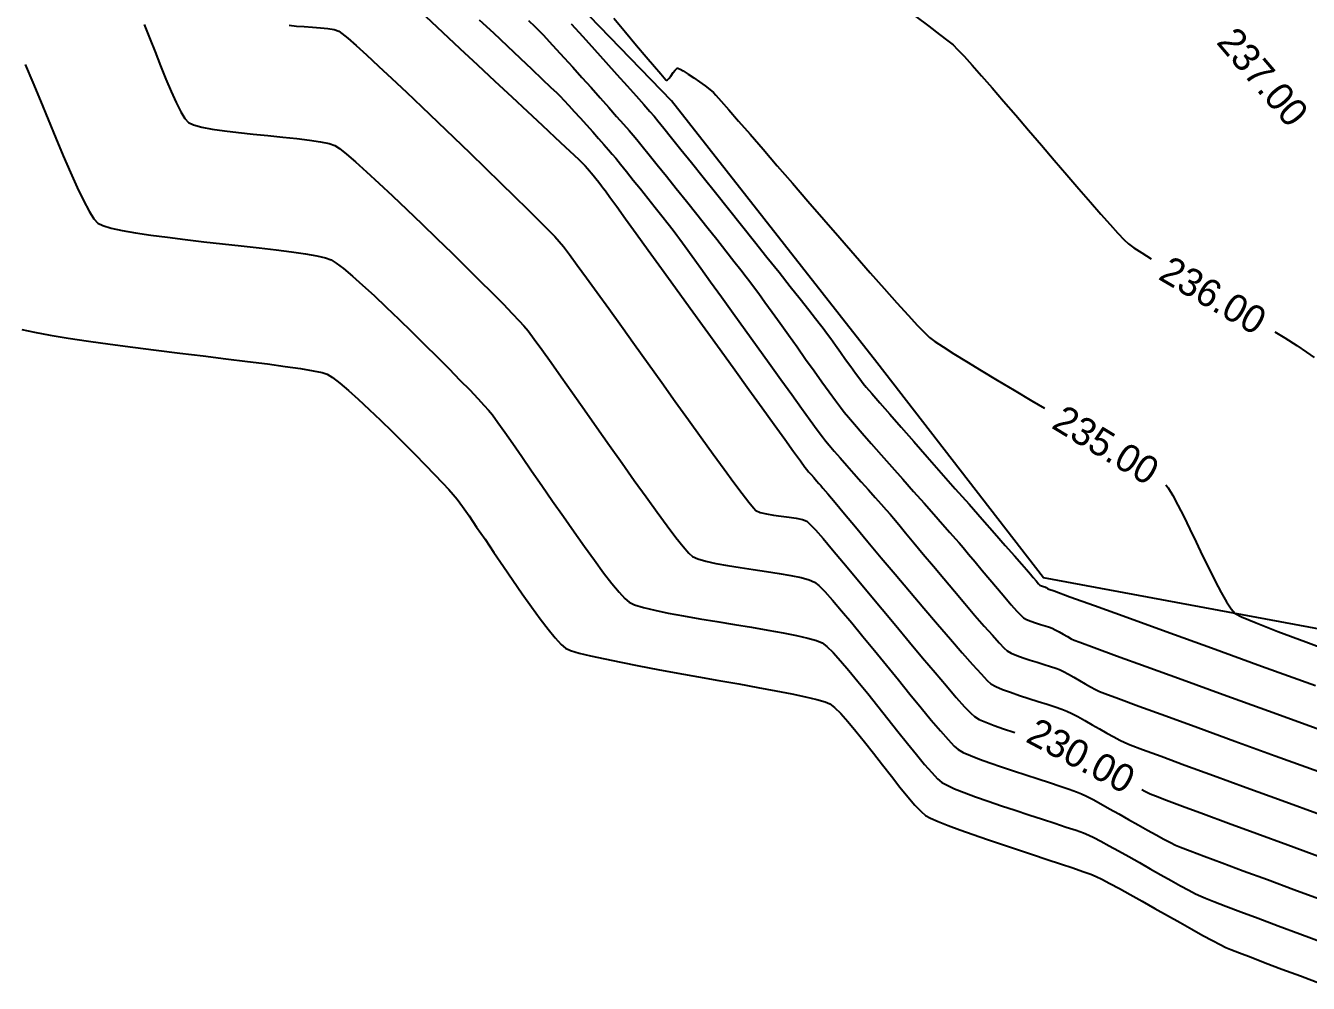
# Model space of a CAD drawing. Header units: metres. Extents: x 708931 to 723899, y 5405153 to 5413472.
# Drawn here: x 709221.6 to 709406.3, y 5411343.4 to 5411481.3 of the extents above; entities that cross this region are included whole.
import ezdxf

# ---------------------------------------------------------------- set-up
doc = ezdxf.new("R2010")
doc.units = ezdxf.units.M
doc.header["$LTSCALE"] = 12.7
doc.header["$MEASUREMENT"] = 0
for name, color, linetype in [('CONT-MJR1', 252, 'Continuous'), ('CONT-MNR1', 251, 'Continuous'), ('contornos2', 7, 'Continuous')]:
    doc.layers.add(name, color=color, linetype=linetype)

msp = doc.modelspace()

# ---------------------------------------------------------------- linework, layer by layer
at = {"layer": 'CONT-MJR1', "flags": 128}
for points, elevation in [([(709259.59, 5411481.37), (709260.61, 5411481.24), (709261.74, 5411481.15), (709262.91, 5411481.07), (709264.06, 5411481), (709265.12, 5411480.89), (709266.03, 5411480.74), (709266.71, 5411480.51), (709267.17, 5411480.18), (709268.02, 5411479.47), (709269.2, 5411478.42), (709270.68, 5411477.08), (709272.41, 5411475.48), (709274.34, 5411473.67), (709276.44, 5411471.7), (709278.66, 5411469.6), (709280.95, 5411467.41), (709283.27, 5411465.18), (709285.59, 5411462.96), (709287.85, 5411460.77), (709290.01, 5411458.67), (709292.02, 5411456.7), (709293.86, 5411454.89), (709295.46, 5411453.3), (709296.79, 5411451.96), (709297.8, 5411450.92), (709298.45, 5411450.21), (709299.04, 5411449.49), (709299.92, 5411448.35), (709301.04, 5411446.83), (709302.38, 5411445), (709303.91, 5411442.89), (709305.6, 5411440.55), (709307.4, 5411438.04), (709309.29, 5411435.39), (709311.23, 5411432.67), (709313.2, 5411429.92), (709315.15, 5411427.19), (709317.06, 5411424.53), (709318.89, 5411421.98), (709320.61, 5411419.59), (709322.19, 5411417.42), (709323.59, 5411415.52), (709324.77, 5411413.92), (709325.72, 5411412.68), (709326.39, 5411411.85), (709326.75, 5411411.48), (709327.39, 5411411.2), (709328.26, 5411411), (709329.3, 5411410.83), (709330.41, 5411410.69), (709331.53, 5411410.55), (709332.57, 5411410.4), (709333.45, 5411410.2), (709334.1, 5411409.93), (709334.54, 5411409.54), (709335.33, 5411408.69), (709336.42, 5411407.44), (709337.78, 5411405.84), (709339.36, 5411403.97), (709341.1, 5411401.88), (709342.97, 5411399.64), (709344.91, 5411397.29), (709346.89, 5411394.91), (709348.85, 5411392.55), (709350.75, 5411390.28), (709352.54, 5411388.15), (709354.17, 5411386.23), (709355.6, 5411384.57), (709356.79, 5411383.24), (709357.68, 5411382.3), (709358.23, 5411381.81), (709358.91, 5411381.42), (709359.86, 5411381), (709361.05, 5411380.54), (709362.4, 5411380.05), (709363.86, 5411379.56), (709364.01, 5411379.51)], 230), ([(709306.3, 5411482.39), (709308, 5411480.34), (709309.57, 5411478.45), (709310.97, 5411476.79), (709312.14, 5411475.4), (709313.05, 5411474.34), (709313.56, 5411473.76), (709313.8, 5411473.51), (709313.89, 5411473.43), (709313.91, 5411473.42), (709313.95, 5411473.43), (709314.05, 5411473.49), (709314.23, 5411473.67), (709314.49, 5411474.02), (709314.85, 5411474.54), (709315.13, 5411474.9), (709315.32, 5411475.09), (709315.42, 5411475.16), (709315.47, 5411475.18), (709315.51, 5411475.18), (709315.61, 5411475.14), (709315.85, 5411475.03), (709316.3, 5411474.78), (709317, 5411474.33), (709317.81, 5411473.78), (709318.65, 5411473.19), (709319.44, 5411472.61), (709320.13, 5411472.08), (709320.63, 5411471.67), (709321, 5411471.28), (709321.76, 5411470.43), (709322.86, 5411469.17), (709324.26, 5411467.56), (709325.92, 5411465.65), (709327.79, 5411463.49), (709329.83, 5411461.12), (709332, 5411458.62), (709334.25, 5411456.02), (709336.54, 5411453.38), (709338.82, 5411450.75), (709341.06, 5411448.18), (709343.21, 5411445.73), (709345.22, 5411443.45), (709347.06, 5411441.39), (709348.67, 5411439.6), (709350.03, 5411438.14), (709351.07, 5411437.05), (709351.76, 5411436.4), (709352.52, 5411435.83), (709353.69, 5411435.04), (709355.23, 5411434.06), (709357.07, 5411432.92), (709359.17, 5411431.64), (709361.48, 5411430.25), (709363.94, 5411428.79), (709366.49, 5411427.27), (709368.28, 5411426.21)], 235), ([(709385.76, 5411415.17), (709386.1, 5411414.73), (709386.75, 5411413.65), (709387.5, 5411412.25), (709388.33, 5411410.61), (709389.21, 5411408.81), (709390.13, 5411406.91), (709391.06, 5411404.98), (709391.98, 5411403.08), (709392.87, 5411401.3), (709393.71, 5411399.7), (709394.48, 5411398.34), (709395.16, 5411397.31), (709395.73, 5411396.66), (709396.66, 5411396.18), (709398.75, 5411395.31), (709401.87, 5411394.09), (709405.91, 5411392.56), (709410.74, 5411390.76)], 235), ([(709382.3, 5411371.3), (709382.73, 5411371.07), (709383.49, 5411370.69), (709384.25, 5411370.39), (709385.84, 5411369.79), (709388.18, 5411368.91), (709391.19, 5411367.8), (709394.78, 5411366.47), (709398.86, 5411364.97), (709403.34, 5411363.33), (709408.14, 5411361.58)], 230)]:
    msp.add_lwpolyline(points, dxfattribs=dict(at, elevation=elevation))
at = {"layer": 'CONT-MNR1', "flags": 128}
for points, elevation in [([(709238.68, 5411481.47), (709239.46, 5411479.53), (709240.26, 5411477.52), (709241.06, 5411475.52), (709241.84, 5411473.6), (709242.6, 5411471.81), (709243.32, 5411470.23), (709243.98, 5411468.91), (709244.57, 5411467.94), (709245.08, 5411467.36), (709245.82, 5411467.01), (709246.98, 5411466.69), (709248.5, 5411466.4), (709250.28, 5411466.15), (709252.27, 5411465.91), (709254.37, 5411465.69), (709256.52, 5411465.47), (709258.64, 5411465.26), (709260.66, 5411465.05), (709262.5, 5411464.83), (709264.07, 5411464.59), (709265.32, 5411464.33), (709266.16, 5411464.05), (709266.82, 5411463.61), (709267.82, 5411462.81), (709269.14, 5411461.67), (709270.72, 5411460.26), (709272.5, 5411458.62), (709274.45, 5411456.79), (709276.52, 5411454.82), (709278.66, 5411452.77), (709280.83, 5411450.67), (709282.97, 5411448.58), (709285.04, 5411446.54), (709286.99, 5411444.6), (709288.78, 5411442.81), (709290.36, 5411441.22), (709291.69, 5411439.86), (709292.7, 5411438.8), (709293.37, 5411438.07), (709293.96, 5411437.34), (709294.83, 5411436.18), (709295.94, 5411434.65), (709297.26, 5411432.81), (709298.74, 5411430.72), (709300.36, 5411428.42), (709302.08, 5411425.98), (709303.86, 5411423.44), (709305.67, 5411420.86), (709307.48, 5411418.3), (709309.25, 5411415.81), (709310.95, 5411413.44), (709312.54, 5411411.25), (709313.98, 5411409.29), (709315.25, 5411407.62), (709316.3, 5411406.29), (709317.1, 5411405.36), (709317.63, 5411404.87), (709318.39, 5411404.53), (709319.54, 5411404.2), (709320.98, 5411403.88), (709322.66, 5411403.58), (709324.48, 5411403.29), (709326.38, 5411403), (709328.29, 5411402.71), (709330.12, 5411402.42), (709331.8, 5411402.13), (709333.26, 5411401.83), (709334.42, 5411401.51), (709335.2, 5411401.18), (709335.79, 5411400.7), (709336.66, 5411399.82), (709337.77, 5411398.58), (709339.08, 5411397.06), (709340.56, 5411395.3), (709342.15, 5411393.37), (709343.83, 5411391.32), (709345.54, 5411389.21), (709347.26, 5411387.09), (709348.93, 5411385.03), (709350.53, 5411383.09), (709352, 5411381.31), (709353.32, 5411379.76), (709354.43, 5411378.5), (709355.3, 5411377.58), (709355.88, 5411377.07), (709356.6, 5411376.67), (709357.63, 5411376.2), (709358.93, 5411375.69), (709360.44, 5411375.14), (709362.1, 5411374.57), (709363.84, 5411373.99), (709365.62, 5411373.41), (709367.36, 5411372.84), (709369.03, 5411372.31), (709370.54, 5411371.81), (709371.85, 5411371.37), (709372.9, 5411371), (709373.63, 5411370.71), (709374.35, 5411370.36), (709375.29, 5411369.87), (709376.41, 5411369.26), (709377.66, 5411368.56), (709379, 5411367.8), (709380.38, 5411367.02), (709381.77, 5411366.23), (709383.11, 5411365.48), (709384.36, 5411364.78), (709385.48, 5411364.17), (709386.42, 5411363.67), (709387.14, 5411363.32), (709387.85, 5411363.03), (709389.25, 5411362.49), (709391.28, 5411361.73), (709393.86, 5411360.76), (709396.91, 5411359.63), (709400.38, 5411358.34), (709404.18, 5411356.94), (709408.25, 5411355.45)], 229), ([(709279.22, 5411482.61), (709281.65, 5411480.35), (709284.15, 5411478.02), (709286.68, 5411475.65), (709289.19, 5411473.32), (709291.6, 5411471.06), (709293.88, 5411468.93), (709295.97, 5411466.98), (709297.81, 5411465.26), (709299.35, 5411463.82), (709300.53, 5411462.71), (709301.3, 5411461.99), (709301.6, 5411461.7), (709301.85, 5411461.44), (709302.16, 5411461.1), (709302.5, 5411460.72), (709302.81, 5411460.38), (709303.04, 5411460.1), (709303.31, 5411459.78), (709303.7, 5411459.3), (709304.13, 5411458.76), (709304.53, 5411458.25), (709304.84, 5411457.85), (709305.1, 5411457.49), (709305.74, 5411456.61), (709306.72, 5411455.26), (709307.99, 5411453.5), (709309.51, 5411451.39), (709311.24, 5411448.99), (709313.15, 5411446.35), (709315.17, 5411443.54), (709317.29, 5411440.62), (709319.44, 5411437.63), (709321.6, 5411434.65), (709323.71, 5411431.72), (709325.74, 5411428.91), (709327.64, 5411426.27), (709329.38, 5411423.87), (709330.91, 5411421.76), (709332.18, 5411419.99), (709333.16, 5411418.64), (709333.81, 5411417.75), (709334.07, 5411417.39), (709334.34, 5411417.07), (709334.69, 5411416.67), (709335.08, 5411416.22), (709335.48, 5411415.78), (709335.83, 5411415.38), (709336.11, 5411415.07), (709336.41, 5411414.72), (709337.11, 5411413.88), (709338.15, 5411412.63), (709339.49, 5411411.02), (709341.08, 5411409.12), (709342.87, 5411406.99), (709344.79, 5411404.69), (709346.81, 5411402.3), (709348.87, 5411399.86), (709350.91, 5411397.45), (709352.89, 5411395.12), (709354.76, 5411392.95), (709356.46, 5411390.99), (709357.95, 5411389.3), (709359.16, 5411387.96), (709360.06, 5411387.02), (709360.58, 5411386.54), (709361.27, 5411386.15), (709362.23, 5411385.74), (709363.39, 5411385.31), (709364.68, 5411384.87), (709366.03, 5411384.43), (709367.39, 5411384.01), (709368.68, 5411383.6), (709369.84, 5411383.23), (709370.81, 5411382.9), (709371.52, 5411382.62), (709372.24, 5411382.27), (709373.11, 5411381.81), (709374.1, 5411381.26), (709375.15, 5411380.65), (709376.22, 5411380.04), (709377.28, 5411379.43), (709378.26, 5411378.88), (709379.14, 5411378.42), (709379.85, 5411378.07), (709380.64, 5411377.76), (709382.42, 5411377.09), (709385.08, 5411376.1), (709388.51, 5411374.84), (709392.63, 5411373.33), (709397.32, 5411371.61), (709402.49, 5411369.73), (709408.03, 5411367.71)], 231), ([(709286.94, 5411482.14), (709288.97, 5411480.24), (709290.94, 5411478.38), (709292.81, 5411476.63), (709294.51, 5411475.02), (709295.99, 5411473.61), (709297.2, 5411472.46), (709298.08, 5411471.61), (709298.58, 5411471.12), (709299.13, 5411470.55), (709299.82, 5411469.81), (709300.61, 5411468.95), (709301.47, 5411468), (709302.37, 5411467.01), (709303.26, 5411466.01), (709304.11, 5411465.06), (709304.88, 5411464.18), (709305.55, 5411463.42), (709306.06, 5411462.81), (709306.57, 5411462.2), (709307.27, 5411461.34), (709308.13, 5411460.28), (709309.1, 5411459.07), (709310.14, 5411457.78), (709311.21, 5411456.45), (709312.25, 5411455.13), (709313.23, 5411453.89), (709314.11, 5411452.78), (709314.84, 5411451.85), (709315.37, 5411451.15), (709315.81, 5411450.55), (709316.56, 5411449.52), (709317.57, 5411448.12), (709318.81, 5411446.4), (709320.24, 5411444.43), (709321.8, 5411442.25), (709323.47, 5411439.92), (709325.2, 5411437.52), (709326.95, 5411435.08), (709328.68, 5411432.68), (709330.35, 5411430.36), (709331.91, 5411428.19), (709333.34, 5411426.22), (709334.57, 5411424.51), (709335.59, 5411423.12), (709336.34, 5411422.1), (709336.78, 5411421.52), (709337.31, 5411420.88), (709338.02, 5411420.04), (709338.88, 5411419.05), (709339.84, 5411417.96), (709340.87, 5411416.8), (709341.91, 5411415.62), (709342.94, 5411414.46), (709343.91, 5411413.37), (709344.78, 5411412.39), (709345.51, 5411411.57), (709346.07, 5411410.94), (709346.55, 5411410.37), (709347.31, 5411409.46), (709348.31, 5411408.26), (709349.51, 5411406.83), (709350.85, 5411405.22), (709352.3, 5411403.48), (709353.81, 5411401.68), (709355.35, 5411399.86), (709356.85, 5411398.08), (709358.29, 5411396.39), (709359.62, 5411394.85), (709360.79, 5411393.52), (709361.76, 5411392.44), (709362.49, 5411391.68), (709362.93, 5411391.28), (709363.52, 5411390.95), (709364.3, 5411390.61), (709365.22, 5411390.28), (709366.22, 5411389.95), (709367.25, 5411389.63), (709368.24, 5411389.33), (709369.15, 5411389.05), (709369.91, 5411388.8), (709370.47, 5411388.58), (709371.04, 5411388.3), (709371.74, 5411387.92), (709372.52, 5411387.48), (709373.34, 5411387.01), (709374.16, 5411386.54), (709374.94, 5411386.1), (709375.64, 5411385.72), (709376.21, 5411385.44), (709377, 5411385.13), (709378.94, 5411384.42), (709381.89, 5411383.33), (709385.74, 5411381.92), (709390.37, 5411380.23), (709395.67, 5411378.3), (709401.51, 5411376.18), (709407.79, 5411373.9)], 232), ([(709294.04, 5411482.02), (709294.93, 5411481.16), (709295.56, 5411480.54), (709296.16, 5411479.91), (709296.98, 5411479.03), (709297.99, 5411477.93), (709299.14, 5411476.67), (709300.39, 5411475.3), (709301.7, 5411473.84), (709303.03, 5411472.37), (709304.33, 5411470.91), (709305.57, 5411469.51), (709306.71, 5411468.23), (709307.7, 5411467.11), (709308.51, 5411466.19), (709309.08, 5411465.52), (709309.61, 5411464.89), (709310.39, 5411463.93), (709311.39, 5411462.7), (709312.56, 5411461.24), (709313.87, 5411459.61), (709315.28, 5411457.85), (709316.75, 5411456.02), (709318.23, 5411454.16), (709319.7, 5411452.31), (709321.11, 5411450.54), (709322.42, 5411448.89), (709323.59, 5411447.4), (709324.59, 5411446.13), (709325.37, 5411445.13), (709325.9, 5411444.45), (709326.43, 5411443.74), (709327.16, 5411442.73), (709328.06, 5411441.49), (709329.09, 5411440.04), (709330.23, 5411438.45), (709331.43, 5411436.77), (709332.67, 5411435.03), (709333.91, 5411433.3), (709335.12, 5411431.61), (709336.26, 5411430.03), (709337.3, 5411428.59), (709338.2, 5411427.35), (709338.94, 5411426.35), (709339.48, 5411425.65), (709340.07, 5411424.94), (709340.94, 5411423.92), (709342.05, 5411422.64), (709343.35, 5411421.15), (709344.78, 5411419.52), (709346.31, 5411417.78), (709347.88, 5411416), (709349.45, 5411414.23), (709350.96, 5411412.53), (709352.37, 5411410.94), (709353.63, 5411409.52), (709354.69, 5411408.32), (709355.5, 5411407.4), (709356.02, 5411406.81), (709356.59, 5411406.14), (709357.36, 5411405.22), (709358.3, 5411404.1), (709359.33, 5411402.86), (709360.42, 5411401.56), (709361.52, 5411400.26), (709362.57, 5411399.02), (709363.52, 5411397.91), (709364.32, 5411397), (709364.92, 5411396.35), (709365.27, 5411396.02), (709365.71, 5411395.78), (709366.31, 5411395.55), (709367, 5411395.31), (709367.73, 5411395.09), (709368.41, 5411394.88), (709369, 5411394.69), (709369.42, 5411394.54), (709369.85, 5411394.32), (709370.39, 5411394.02), (709370.99, 5411393.67), (709371.59, 5411393.33), (709372.13, 5411393.03), (709372.57, 5411392.81), (709373.36, 5411392.52), (709375.44, 5411391.75), (709378.68, 5411390.57), (709382.94, 5411389.02), (709388.09, 5411387.15), (709394, 5411385), (709400.53, 5411382.63), (709407.54, 5411380.09)], 233), ([(709300.17, 5411481.57), (709301.83, 5411479.73), (709303.51, 5411477.87), (709305.16, 5411476.04), (709306.74, 5411474.28), (709308.21, 5411472.64), (709309.52, 5411471.17), (709310.63, 5411469.92), (709311.51, 5411468.92), (709312.1, 5411468.24), (709312.65, 5411467.57), (709313.51, 5411466.52), (709314.62, 5411465.14), (709315.97, 5411463.47), (709317.49, 5411461.57), (709319.16, 5411459.48), (709320.94, 5411457.25), (709322.79, 5411454.94), (709324.67, 5411452.59), (709326.53, 5411450.24), (709328.35, 5411447.96), (709330.08, 5411445.78), (709331.68, 5411443.76), (709333.12, 5411441.95), (709334.35, 5411440.39), (709335.34, 5411439.14), (709336.05, 5411438.24), (709336.43, 5411437.75), (709336.92, 5411437.09), (709337.52, 5411436.26), (709338.2, 5411435.31), (709338.92, 5411434.28), (709339.67, 5411433.23), (709340.4, 5411432.2), (709341.08, 5411431.26), (709341.69, 5411430.43), (709342.19, 5411429.78), (709342.62, 5411429.26), (709343.44, 5411428.31), (709344.59, 5411427), (709346.01, 5411425.37), (709347.65, 5411423.49), (709349.47, 5411421.42), (709351.41, 5411419.21), (709353.42, 5411416.93), (709355.44, 5411414.63), (709357.43, 5411412.38), (709359.33, 5411410.22), (709361.09, 5411408.22), (709362.65, 5411406.44), (709363.98, 5411404.94), (709365.01, 5411403.77), (709365.69, 5411403), (709365.97, 5411402.68), (709366.27, 5411402.33), (709366.67, 5411401.85), (709367.09, 5411401.35), (709367.43, 5411400.95), (709367.62, 5411400.76), (709367.85, 5411400.66), (709368.14, 5411400.56), (709368.36, 5411400.49), (709368.54, 5411400.4), (709368.75, 5411400.28), (709368.92, 5411400.18), (709369.71, 5411399.9), (709371.95, 5411399.08), (709375.48, 5411397.8), (709380.15, 5411396.11), (709385.82, 5411394.06), (709392.33, 5411391.7), (709399.54, 5411389.09), (709407.3, 5411386.29)], 234), ([(709349.76, 5411482.6), (709351.64, 5411481.21), (709353.2, 5411480.04), (709354.39, 5411479.12), (709355.13, 5411478.51), (709355.79, 5411477.88), (709356.71, 5411476.9), (709357.87, 5411475.62), (709359.23, 5411474.09), (709360.75, 5411472.34), (709362.41, 5411470.43), (709364.17, 5411468.39), (709365.99, 5411466.26), (709367.84, 5411464.1), (709369.69, 5411461.93), (709371.51, 5411459.82), (709373.25, 5411457.79), (709374.9, 5411455.89), (709376.4, 5411454.17), (709377.74, 5411452.66), (709378.87, 5411451.42), (709379.77, 5411450.48), (709380.39, 5411449.89), (709381.14, 5411449.33), (709382.29, 5411448.58), (709383.66, 5411447.72)], 236), ([(709221.59, 5411475.71), (709222.66, 5411473.13), (709223.77, 5411470.46), (709224.88, 5411467.77), (709225.98, 5411465.11), (709227.06, 5411462.55), (709228.1, 5411460.16), (709229.07, 5411457.99), (709229.97, 5411456.12), (709230.77, 5411454.6), (709231.45, 5411453.49), (709232.01, 5411452.87), (709232.74, 5411452.51), (709233.93, 5411452.15), (709235.52, 5411451.81), (709237.44, 5411451.47), (709239.64, 5411451.14), (709242.05, 5411450.82), (709244.62, 5411450.5), (709247.29, 5411450.19), (709249.99, 5411449.89), (709252.67, 5411449.59), (709255.25, 5411449.29), (709257.7, 5411449), (709259.93, 5411448.71), (709261.9, 5411448.42), (709263.55, 5411448.14), (709264.8, 5411447.86), (709265.61, 5411447.58), (709266.36, 5411447.11), (709267.4, 5411446.31), (709268.68, 5411445.23), (709270.15, 5411443.92), (709271.79, 5411442.42), (709273.54, 5411440.77), (709275.37, 5411439.02), (709277.22, 5411437.21), (709279.07, 5411435.39), (709280.87, 5411433.6), (709282.58, 5411431.88), (709284.16, 5411430.27), (709285.56, 5411428.84), (709286.74, 5411427.6), (709287.66, 5411426.62), (709288.28, 5411425.94), (709288.84, 5411425.24), (709289.63, 5411424.17), (709290.62, 5411422.79), (709291.77, 5411421.14), (709293.07, 5411419.26), (709294.47, 5411417.22), (709295.96, 5411415.07), (709297.49, 5411412.85), (709299.04, 5411410.61), (709300.58, 5411408.41), (709302.08, 5411406.3), (709303.5, 5411404.32), (709304.83, 5411402.53), (709306.02, 5411400.98), (709307.05, 5411399.72), (709307.88, 5411398.8), (709308.5, 5411398.27), (709309.3, 5411397.9), (709310.56, 5411397.52), (709312.19, 5411397.13), (709314.14, 5411396.73), (709316.32, 5411396.32), (709318.68, 5411395.91), (709321.15, 5411395.5), (709323.65, 5411395.08), (709326.11, 5411394.68), (709328.47, 5411394.27), (709330.66, 5411393.88), (709332.6, 5411393.49), (709334.24, 5411393.12), (709335.5, 5411392.76), (709336.3, 5411392.42), (709336.98, 5411391.9), (709337.86, 5411391.03), (709338.93, 5411389.86), (709340.13, 5411388.46), (709341.45, 5411386.86), (709342.85, 5411385.13), (709344.29, 5411383.32), (709345.75, 5411381.49), (709347.19, 5411379.67), (709348.57, 5411377.94), (709349.87, 5411376.34), (709351.04, 5411374.93), (709352.07, 5411373.75), (709352.91, 5411372.87), (709353.53, 5411372.33), (709354.27, 5411371.92), (709355.36, 5411371.43), (709356.75, 5411370.87), (709358.37, 5411370.27), (709360.18, 5411369.64), (709362.1, 5411368.99), (709364.08, 5411368.33), (709366.06, 5411367.68), (709367.99, 5411367.05), (709369.8, 5411366.46), (709371.43, 5411365.92), (709372.83, 5411365.45), (709373.93, 5411365.06), (709374.69, 5411364.75), (709375.42, 5411364.4), (709376.41, 5411363.88), (709377.61, 5411363.23), (709378.96, 5411362.48), (709380.42, 5411361.66), (709381.95, 5411360.79), (709383.51, 5411359.91), (709385.04, 5411359.05), (709386.51, 5411358.22), (709387.86, 5411357.47), (709389.05, 5411356.83), (709390.04, 5411356.31), (709390.78, 5411355.95), (709391.45, 5411355.68), (709392.66, 5411355.2), (709394.38, 5411354.54), (709396.54, 5411353.73), (709399.07, 5411352.78), (709401.94, 5411351.71), (709405.07, 5411350.55), (709408.42, 5411349.31)], 228), ([(709221.09, 5411437.57), (709222.92, 5411437.16), (709225.17, 5411436.73), (709227.78, 5411436.3), (709230.67, 5411435.87), (709233.79, 5411435.43), (709237.06, 5411435), (709240.43, 5411434.57), (709243.83, 5411434.15), (709247.19, 5411433.74), (709250.46, 5411433.34), (709253.56, 5411432.95), (709256.43, 5411432.59), (709259, 5411432.24), (709261.22, 5411431.92), (709263.01, 5411431.62), (709264.31, 5411431.35), (709265.06, 5411431.11), (709265.82, 5411430.63), (709266.85, 5411429.84), (709268.1, 5411428.78), (709269.52, 5411427.5), (709271.07, 5411426.05), (709272.71, 5411424.49), (709274.38, 5411422.86), (709276.04, 5411421.22), (709277.64, 5411419.6), (709279.14, 5411418.07), (709280.5, 5411416.68), (709281.65, 5411415.47), (709282.57, 5411414.49), (709283.2, 5411413.8), (709283.75, 5411413.1), (709284.52, 5411412.05), (709285.46, 5411410.7), (709286.55, 5411409.11), (709287.76, 5411407.34), (709289.05, 5411405.43), (709290.4, 5411403.45), (709291.77, 5411401.46), (709293.13, 5411399.5), (709294.45, 5411397.63), (709295.7, 5411395.91), (709296.85, 5411394.4), (709297.86, 5411393.15), (709298.71, 5411392.22), (709299.37, 5411391.66), (709300.09, 5411391.34), (709301.31, 5411390.97), (709302.96, 5411390.56), (709304.99, 5411390.11), (709307.32, 5411389.63), (709309.89, 5411389.13), (709312.65, 5411388.61), (709315.53, 5411388.09), (709318.47, 5411387.56), (709321.41, 5411387.03), (709324.29, 5411386.51), (709327.04, 5411386), (709329.6, 5411385.52), (709331.91, 5411385.07), (709333.91, 5411384.65), (709335.53, 5411384.27), (709336.71, 5411383.94), (709337.4, 5411383.67), (709338.08, 5411383.13), (709338.96, 5411382.25), (709339.99, 5411381.09), (709341.14, 5411379.71), (709342.37, 5411378.17), (709343.66, 5411376.54), (709344.97, 5411374.87), (709346.25, 5411373.23), (709347.48, 5411371.67), (709348.63, 5411370.27), (709349.65, 5411369.08), (709350.52, 5411368.17), (709351.19, 5411367.59), (709351.89, 5411367.2), (709352.98, 5411366.72), (709354.41, 5411366.15), (709356.11, 5411365.52), (709358.02, 5411364.84), (709360.08, 5411364.13), (709362.24, 5411363.4), (709364.43, 5411362.67), (709366.59, 5411361.95), (709368.67, 5411361.26), (709370.61, 5411360.62), (709372.35, 5411360.03), (709373.82, 5411359.53), (709374.97, 5411359.11), (709375.74, 5411358.8), (709376.56, 5411358.4), (709377.69, 5411357.81), (709379.07, 5411357.06), (709380.65, 5411356.18), (709382.36, 5411355.22), (709384.17, 5411354.2), (709386, 5411353.17), (709387.8, 5411352.16), (709389.52, 5411351.19), (709391.09, 5411350.32), (709392.48, 5411349.57), (709393.6, 5411348.98), (709394.42, 5411348.58), (709395.14, 5411348.28), (709396.36, 5411347.8), (709398.02, 5411347.16), (709400.08, 5411346.37), (709402.47, 5411345.47), (709405.14, 5411344.48), (709408.02, 5411343.41)], 227), ([(709401.45, 5411437.2), (709402.87, 5411436.33), (709404.6, 5411435.25), (709406.03, 5411434.29), (709407.12, 5411433.5)], 236)]:
    msp.add_lwpolyline(points, dxfattribs=dict(at, elevation=elevation))
at = {"layer": 'contornos2', "color": 30}
msp.add_lwpolyline([(709558.83, 5411418.79), (709543.78, 5411398.01), (709523.74, 5411372.87), (709368.13, 5411401.78), (709344.17, 5411432.82), (709314.59, 5411470.47), (709290.93, 5411494.96), (709264.6, 5411520.17), (709304.87, 5411579.71), (709347.88, 5411625.3), (709352.31, 5411630.02), (709359.47, 5411647.9)], dxfattribs=at)

# ---------------------------------------------------------------- texts
at = {"layer": 'CONT-MJR1', "char_height": 4, "attachment_point": 5}
for s, insert, rotation in [('{235.00}', (709377.15, 5411420.91, 235), 328.7738), ('{230.00}', (709373.56, 5411376.18, 230), 331.9973)]:
    msp.add_mtext(s, dxfattribs=dict(at, insert=insert, rotation=rotation))
at = {"layer": 'CONT-MNR1', "char_height": 4, "attachment_point": 5}
for s, insert, rotation in [('{237.00}', (709399.72, 5411473.9, 237), 310.4221), ('{236.00}', (709392.56, 5411442.46, 236), 329.7232)]:
    msp.add_mtext(s, dxfattribs=dict(at, insert=insert, rotation=rotation))

doc.saveas('drawing.dxf')
